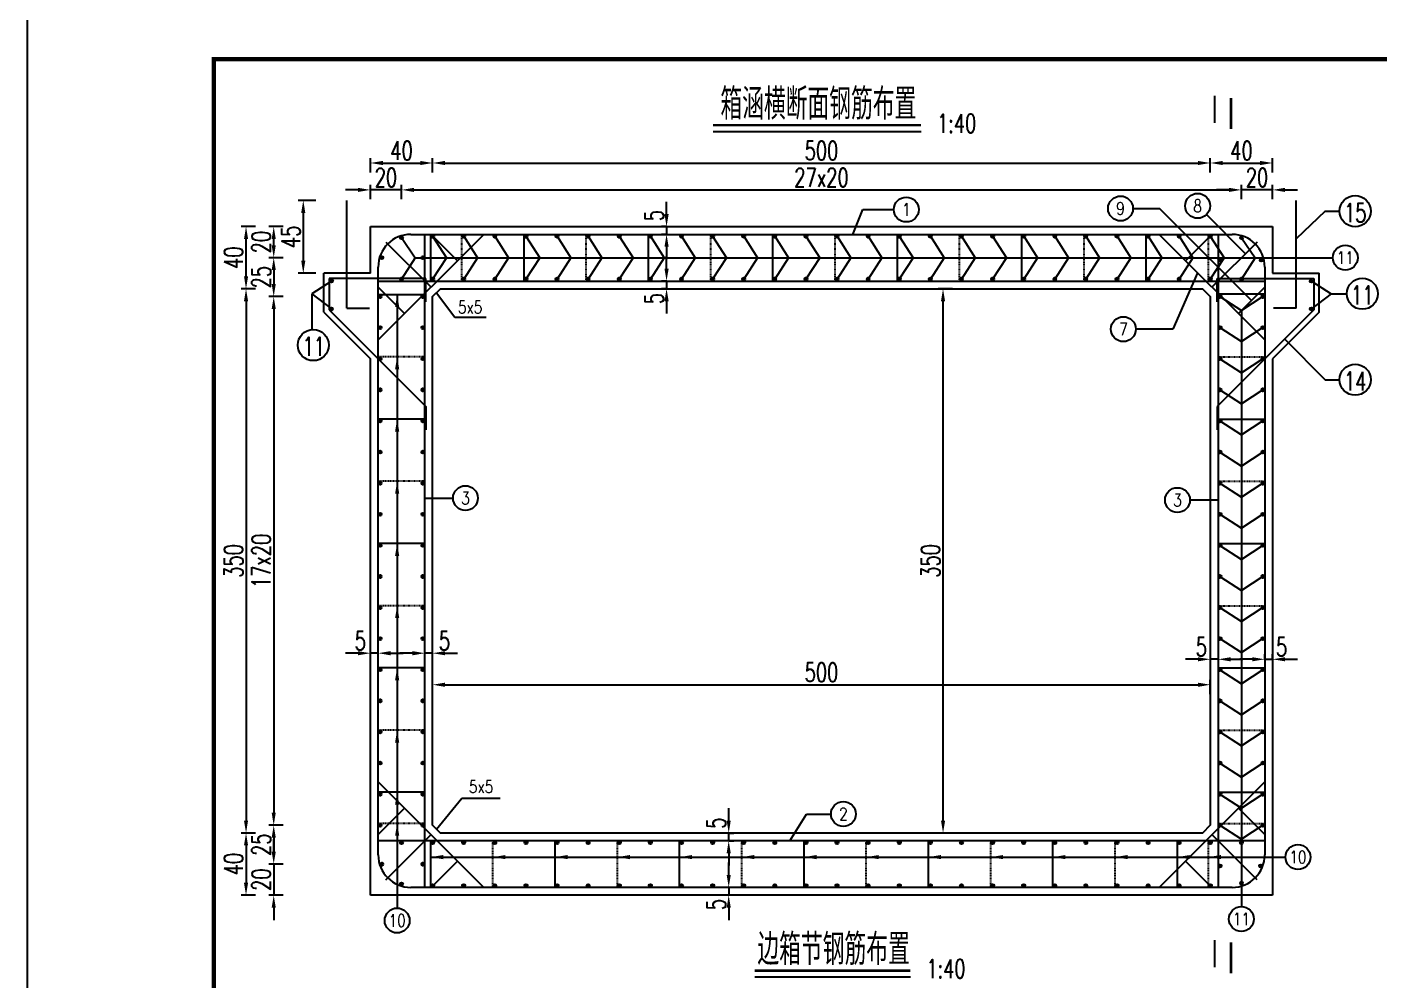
# Model space of a CAD drawing. Header units: millimetres. Extents: x -475 to 1205, y -1212 to 867.
# Drawn here: x -55.2 to 162.3, y 411.7 to 565.1 of the extents above; entities that cross this region are included whole.
import ezdxf
from ezdxf.enums import TextEntityAlignment as Align

# ---------------------------------------------------------------- set-up
doc = ezdxf.new("R2010")
doc.units = ezdxf.units.MM
doc.header["$LTSCALE"] = 0.25
doc.header["$PDMODE"] = 32
doc.header["$PDSIZE"] = 0.5
doc.linetypes.add('HIDDEN', pattern=[0.375, 0.25, -0.125])
for name, color, linetype in [('DIMENSION', 4, 'Continuous'), ('GANG_JIN', 6, 'Continuous'), ('图框', 7, 'Continuous'), ('文字', 7, 'Continuous'), ('文字字符', 7, 'Continuous'), ('标注', 4, 'Continuous'), ('结构', 7, 'Continuous'), ('钢筋', 6, 'Continuous'), ('钢筋1', 6, 'Continuous'), ('钢筋2', 4, 'Continuous')]:
    doc.layers.add(name, color=color, linetype=linetype)
doc.styles.get("Standard").update_dxf_attribs({"font": 'simplex1.shx', "width": 0.7, "bigfont": 'hztxt.shx'})
doc.styles.add('text', font='romans__.shx', dxfattribs={"width": 0.8, "bigfont": 'hztxt.shx'})
doc.dimstyles.new('STANDARD-40', dxfattribs={"dimscale": 0, "dimtxt": 3, "dimasz": 2, "dimexe": 0.8, "dimexo": 1, "dimgap": 0.5, "dimtad": 1, "dimdec": 0, "dimlfac": 4, "dimzin": 9, "dimdsep": 46, "dimtxsty": 'Standard', "dimcen": 0.5, "dimclrd": 256, "dimclre": 256, "dimclrt": 7, "dimadec": 0, "dimazin": 2, "dimtfac": 1, "dimtdec": 0, "dimtix": 1, "dimtmove": 2, "dimatfit": 3, "dimfxl": 0, "dimtolj": 1, "dimtzin": 0, "dimlwd": -1, "dimlwe": -1, "dimarcsym": 0})

# ---------------------------------------------------------------- blocks, each defined once
blk = doc.blocks.new('*D236')
at = {"layer": 'Defpoints', "color": 0}
for p in [(-17.13, 435.51), (-19.97, 425.51), (-17.13, 425.51)]:
    blk.add_point(p, dxfattribs=at)
at = {"layer": '标注'}
for p, q in [((-18.47, 435.51), (-20.77, 435.51)), ((-19.97, 433.51), (-19.97, 427.51)), ((-18.47, 425.51), (-20.77, 425.51))]:
    blk.add_line(p, q, dxfattribs=at)
for points in [[(-20.3, 433.51), (-19.64, 433.51), (-19.97, 435.51)], [(-20.3, 427.51), (-19.64, 427.51), (-19.97, 425.51)]]:
    blk.add_solid(points, dxfattribs=at)
at = {"layer": '标注', "color": 7, "insert": (-21.97, 430.51), "char_height": 3, "attachment_point": 5, "rotation": 90}
blk.add_mtext('\\A1;40', dxfattribs=at)
blk = doc.blocks.new('*D237')
at = {"layer": 'Defpoints', "color": 0}
for p in [(-19.97, 533.01), (-17.13, 533.01), (-17.13, 523.01)]:
    blk.add_point(p, dxfattribs=at)
at = {"layer": '标注'}
for p, q in [((-18.47, 533.01), (-20.77, 533.01)), ((-19.97, 525.01), (-19.97, 531.01)), ((-18.47, 523.01), (-20.77, 523.01))]:
    blk.add_line(p, q, dxfattribs=at)
for points in [[(-20.3, 531.01), (-19.64, 531.01), (-19.97, 533.01)], [(-20.3, 525.01), (-19.64, 525.01), (-19.97, 523.01)]]:
    blk.add_solid(points, dxfattribs=at)
at = {"layer": '标注', "color": 7, "insert": (-21.97, 528.01), "char_height": 3, "attachment_point": 5, "rotation": 90}
blk.add_mtext('\\A1;40', dxfattribs=at)
blk = doc.blocks.new('*D238')
at = {"layer": 'Defpoints', "color": 0}
for p in [(140.02, 538.91), (140.02, 536.02), (145.02, 536.02)]:
    blk.add_point(p, dxfattribs=at)
at = {"layer": '标注'}
for p, q in [((140.02, 537.41), (140.02, 539.71)), ((145.02, 537.41), (145.02, 539.71)), ((138.02, 538.91), (136.02, 538.91)), ((145.02, 538.91), (140.02, 538.91)), ((147.02, 538.91), (149.02, 538.91))]:
    blk.add_line(p, q, dxfattribs=at)
for points in [[(138.02, 539.24), (138.02, 538.58), (140.02, 538.91)], [(147.02, 539.24), (147.02, 538.58), (145.02, 538.91)]]:
    blk.add_solid(points, dxfattribs=at)
at = {"layer": '标注', "color": 7, "insert": (142.52, 540.91), "char_height": 3, "attachment_point": 5}
blk.add_mtext('\\A1;20', dxfattribs=at)
blk = doc.blocks.new('*D239')
at = {"layer": 'Defpoints', "color": 0}
for p in [(10.02, 543.23), (0.02, 540.34), (10.02, 540.34)]:
    blk.add_point(p, dxfattribs=at)
at = {"layer": '标注'}
for p, q in [((0.02, 541.73), (0.02, 544.03)), ((10.02, 541.73), (10.02, 544.03)), ((2.02, 543.23), (8.02, 543.23))]:
    blk.add_line(p, q, dxfattribs=at)
for points in [[(2.02, 543.57), (2.02, 542.9), (0.02, 543.23)], [(8.02, 543.57), (8.02, 542.9), (10.02, 543.23)]]:
    blk.add_solid(points, dxfattribs=at)
at = {"layer": '标注', "color": 7, "insert": (5.02, 545.23), "char_height": 3, "attachment_point": 5}
blk.add_mtext('\\A1;40', dxfattribs=at)
blk = doc.blocks.new('*D240')
at = {"layer": 'Defpoints', "color": 0}
for p in [(-17.02, 523.01), (-19.97, 435.51), (-17.02, 435.51)]:
    blk.add_point(p, dxfattribs=at)
at = {"layer": '标注'}
for p, q in [((-18.47, 523.01), (-20.77, 523.01)), ((-19.97, 521.01), (-19.97, 437.51)), ((-18.47, 435.51), (-20.77, 435.51))]:
    blk.add_line(p, q, dxfattribs=at)
for points in [[(-20.3, 521.01), (-19.64, 521.01), (-19.97, 523.01)], [(-20.3, 437.51), (-19.64, 437.51), (-19.97, 435.51)]]:
    blk.add_solid(points, dxfattribs=at)
at = {"layer": '标注', "color": 7, "insert": (-21.97, 479.26), "char_height": 3, "attachment_point": 5, "rotation": 90}
blk.add_mtext('\\A1;350', dxfattribs=at)
blk = doc.blocks.new('*D241')
at = {"layer": 'Defpoints', "color": 0}
for p in [(92.06, 523.01), (95.71, 523.01), (95.71, 435.51)]:
    blk.add_point(p, dxfattribs=at)
at = {"layer": '标注'}
for p, q in [((93.56, 523.01), (91.26, 523.01)), ((92.06, 437.51), (92.06, 521.01)), ((93.56, 435.51), (91.26, 435.51))]:
    blk.add_line(p, q, dxfattribs=at)
for points in [[(91.73, 521.01), (92.39, 521.01), (92.06, 523.01)], [(91.73, 437.51), (92.39, 437.51), (92.06, 435.51)]]:
    blk.add_solid(points, dxfattribs=at)
at = {"layer": '标注', "color": 7, "insert": (90.06, 479.26), "char_height": 3, "attachment_point": 5, "rotation": 90}
blk.add_mtext('\\A1;350', dxfattribs=at)
blk = doc.blocks.new('*D242')
at = {"layer": 'Defpoints', "color": 0}
for p in [(135.02, 459.35), (10.02, 456.24), (135.02, 456.24)]:
    blk.add_point(p, dxfattribs=at)
at = {"layer": '标注'}
for p, q in [((10.02, 457.85), (10.02, 460.15)), ((12.02, 459.35), (133.02, 459.35)), ((135.02, 457.85), (135.02, 460.15))]:
    blk.add_line(p, q, dxfattribs=at)
for points in [[(12.02, 459.68), (12.02, 459.01), (10.02, 459.35)], [(133.02, 459.68), (133.02, 459.01), (135.02, 459.35)]]:
    blk.add_solid(points, dxfattribs=at)
at = {"layer": '标注', "color": 7, "insert": (72.52, 461.35), "char_height": 3, "attachment_point": 5}
blk.add_mtext('\\A1;500', dxfattribs=at)
blk = doc.blocks.new('*D243')
at = {"layer": 'Defpoints', "color": 0}
for p in [(140.02, 538.91), (5.02, 536.09), (140.02, 536.09)]:
    blk.add_point(p, dxfattribs=at)
at = {"layer": '标注'}
for p, q in [((5.02, 537.41), (5.02, 539.71)), ((140.02, 537.41), (140.02, 539.71)), ((7.02, 538.91), (138.02, 538.91))]:
    blk.add_line(p, q, dxfattribs=at)
for points in [[(7.02, 539.24), (7.02, 538.58), (5.02, 538.91)], [(138.02, 539.24), (138.02, 538.58), (140.02, 538.91)]]:
    blk.add_solid(points, dxfattribs=at)
at = {"layer": '标注', "color": 7, "insert": (72.52, 540.91), "char_height": 3, "attachment_point": 5}
blk.add_mtext('\\A1;27x20', dxfattribs=at)
blk = doc.blocks.new('*D244')
at = {"layer": 'Defpoints', "color": 0}
for p in [(135.02, 543.23), (10.02, 540.41), (135.02, 540.41)]:
    blk.add_point(p, dxfattribs=at)
at = {"layer": '标注'}
for p, q in [((10.02, 541.73), (10.02, 544.03)), ((135.02, 541.73), (135.02, 544.03)), ((12.02, 543.23), (133.02, 543.23))]:
    blk.add_line(p, q, dxfattribs=at)
for points in [[(12.02, 543.57), (12.02, 542.9), (10.02, 543.23)], [(133.02, 543.57), (133.02, 542.9), (135.02, 543.23)]]:
    blk.add_solid(points, dxfattribs=at)
at = {"layer": '标注', "color": 7, "insert": (72.52, 545.23), "char_height": 3, "attachment_point": 5}
blk.add_mtext('\\A1;500', dxfattribs=at)
blk = doc.blocks.new('j1')
at = {"layer": '钢筋2', "color": 6}
for p, q in [((10, -8.23), (-6.98, 8.75)), ((1.5, 8.75), (-2.74, 4.51)), ((8.76, 7.51), (1.51, 0.26)), ((10, 0.25), (5.76, -3.99))]:
    blk.add_line(p, q, dxfattribs=at)
blk = doc.blocks.new('*D245')
at = {"layer": 'Defpoints', "color": 0}
for p in [(-12.68, 430.51), (-15.52, 425.51), (-12.68, 425.51)]:
    blk.add_point(p, dxfattribs=at)
at = {"layer": '标注'}
for p, q in [((-15.52, 432.51), (-15.52, 434.51)), ((-14.02, 430.51), (-16.32, 430.51)), ((-15.52, 430.51), (-15.52, 425.51)), ((-14.02, 425.51), (-16.32, 425.51)), ((-15.52, 423.51), (-15.52, 421.51))]:
    blk.add_line(p, q, dxfattribs=at)
for points in [[(-15.85, 432.51), (-15.19, 432.51), (-15.52, 430.51)], [(-15.85, 423.51), (-15.19, 423.51), (-15.52, 425.51)]]:
    blk.add_solid(points, dxfattribs=at)
at = {"layer": '标注', "color": 7, "insert": (-17.52, 428.01), "char_height": 3, "attachment_point": 5, "rotation": 90}
blk.add_mtext('\\A1;20', dxfattribs=at)
blk = doc.blocks.new('*D246')
at = {"layer": 'Defpoints', "color": 0}
for p in [(-13.68, 521.76), (-15.52, 436.76), (-12.68, 436.76)]:
    blk.add_point(p, dxfattribs=at)
at = {"layer": '标注'}
for p, q in [((-14.68, 521.76), (-16.32, 521.76)), ((-15.52, 519.76), (-15.52, 438.76)), ((-14.02, 436.76), (-16.32, 436.76))]:
    blk.add_line(p, q, dxfattribs=at)
for points in [[(-15.85, 519.76), (-15.19, 519.76), (-15.52, 521.76)], [(-15.85, 438.76), (-15.19, 438.76), (-15.52, 436.76)]]:
    blk.add_solid(points, dxfattribs=at)
at = {"layer": '标注', "color": 7, "insert": (-17.52, 479.26), "char_height": 3, "attachment_point": 5, "rotation": 90}
blk.add_mtext('\\A1;17x20', dxfattribs=at)
blk = doc.blocks.new('*D247')
at = {"layer": 'Defpoints', "color": 0}
for p in [(-15.52, 533.01), (-12.68, 533.01), (-12.68, 528.01)]:
    blk.add_point(p, dxfattribs=at)
at = {"layer": '标注'}
for p, q in [((-14.02, 533.01), (-16.32, 533.01)), ((-15.52, 530.01), (-15.52, 531.01)), ((-14.02, 528.01), (-16.32, 528.01))]:
    blk.add_line(p, q, dxfattribs=at)
for points in [[(-15.85, 531.01), (-15.19, 531.01), (-15.52, 533.01)], [(-15.85, 530.01), (-15.19, 530.01), (-15.52, 528.01)]]:
    blk.add_solid(points, dxfattribs=at)
at = {"layer": '标注', "color": 7, "insert": (-17.52, 530.51), "char_height": 3, "attachment_point": 5, "rotation": 90}
blk.add_mtext('\\A1;20', dxfattribs=at)
blk = doc.blocks.new('*D248')
at = {"layer": 'Defpoints', "color": 0}
for p in [(145.02, 543.23), (135.02, 540.34), (145.02, 540.34)]:
    blk.add_point(p, dxfattribs=at)
at = {"layer": '标注'}
for p, q in [((135.02, 541.73), (135.02, 544.03)), ((145.02, 541.73), (145.02, 544.03)), ((137.02, 543.23), (143.02, 543.23))]:
    blk.add_line(p, q, dxfattribs=at)
for points in [[(137.02, 543.57), (137.02, 542.9), (135.02, 543.23)], [(143.02, 543.57), (143.02, 542.9), (145.02, 543.23)]]:
    blk.add_solid(points, dxfattribs=at)
at = {"layer": '标注', "color": 7, "insert": (140.02, 545.23), "char_height": 3, "attachment_point": 5}
blk.add_mtext('\\A1;40', dxfattribs=at)
blk = doc.blocks.new('*D249')
at = {"layer": 'Defpoints', "color": 0}
for p in [(0.02, 538.91), (0.02, 536.02), (5.02, 536.02)]:
    blk.add_point(p, dxfattribs=at)
at = {"layer": '标注'}
for p, q in [((0.02, 537.41), (0.02, 539.71)), ((5.02, 537.41), (5.02, 539.71)), ((-1.98, 538.91), (-3.98, 538.91)), ((5.02, 538.91), (0.02, 538.91)), ((7.02, 538.91), (9.02, 538.91))]:
    blk.add_line(p, q, dxfattribs=at)
for points in [[(-1.98, 539.24), (-1.98, 538.58), (0.02, 538.91)], [(7.02, 539.24), (7.02, 538.58), (5.02, 538.91)]]:
    blk.add_solid(points, dxfattribs=at)
at = {"layer": '标注', "color": 7, "insert": (2.52, 540.91), "char_height": 3, "attachment_point": 5}
blk.add_mtext('\\A1;20', dxfattribs=at)
blk = doc.blocks.new('*D251')
at = {"layer": 'Defpoints', "color": 0}
for p in [(-8.69, 528.01), (-15.52, 521.76), (-8.97, 521.76)]:
    blk.add_point(p, dxfattribs=at)
at = {"layer": '标注'}
for p, q in [((-14.02, 528.01), (-16.32, 528.01)), ((-15.52, 526.01), (-15.52, 523.76)), ((-14.02, 521.76), (-16.32, 521.76))]:
    blk.add_line(p, q, dxfattribs=at)
for points in [[(-15.85, 526.01), (-15.19, 526.01), (-15.52, 528.01)], [(-15.85, 523.76), (-15.19, 523.76), (-15.52, 521.76)]]:
    blk.add_solid(points, dxfattribs=at)
at = {"layer": '标注', "color": 7, "insert": (-17.52, 524.88), "char_height": 3, "attachment_point": 5, "rotation": 90}
blk.add_mtext('\\A1;25', dxfattribs=at)
blk = doc.blocks.new('*D252')
at = {"layer": 'Defpoints', "color": 0}
for p in [(-8.97, 436.76), (-15.52, 430.51), (-8.7, 430.51)]:
    blk.add_point(p, dxfattribs=at)
at = {"layer": '标注'}
for p, q in [((-14.02, 436.76), (-16.32, 436.76)), ((-15.52, 434.76), (-15.52, 432.51)), ((-14.02, 430.51), (-16.32, 430.51))]:
    blk.add_line(p, q, dxfattribs=at)
for points in [[(-15.85, 434.76), (-15.19, 434.76), (-15.52, 436.76)], [(-15.85, 432.51), (-15.19, 432.51), (-15.52, 430.51)]]:
    blk.add_solid(points, dxfattribs=at)
at = {"layer": '标注', "color": 7, "insert": (-17.52, 433.63), "char_height": 3, "attachment_point": 5, "rotation": 90}
blk.add_mtext('\\A1;25', dxfattribs=at)
blk = doc.blocks.new('*D290')
at = {"layer": 'Defpoints', "color": 0}
for p in [(135.02, 464.59), (135.02, 463.44), (136.27, 464.59)]:
    blk.add_point(p, dxfattribs=at)
at = {"layer": '标注'}
for p, q in [((133.02, 463.44), (131.02, 463.44)), ((135.02, 463.59), (135.02, 462.64)), ((136.27, 463.44), (135.02, 463.44)), ((136.27, 463.59), (136.27, 462.64)), ((138.27, 463.44), (140.27, 463.44))]:
    blk.add_line(p, q, dxfattribs=at)
for points in [[(133.02, 463.77), (133.02, 463.11), (135.02, 463.44)], [(138.27, 463.77), (138.27, 463.11), (136.27, 463.44)]]:
    blk.add_solid(points, dxfattribs=at)
at = {"layer": '标注', "color": 7, "insert": (133.58, 465.44), "char_height": 3, "attachment_point": 5}
blk.add_mtext('\\A1;5', dxfattribs=at)
blk = doc.blocks.new('*D291')
at = {"layer": 'Defpoints', "color": 0}
for p in [(143.77, 463.44), (145.02, 463.44), (145.02, 463.44)]:
    blk.add_point(p, dxfattribs=at)
at = {"layer": '标注'}
for p, q in [((141.77, 463.44), (139.77, 463.44)), ((143.77, 463.44), (143.77, 464.24)), ((143.77, 463.44), (145.02, 463.44)), ((145.02, 463.44), (145.02, 464.24)), ((147.02, 463.44), (149.02, 463.44))]:
    blk.add_line(p, q, dxfattribs=at)
for points in [[(141.77, 463.77), (141.77, 463.11), (143.77, 463.44)], [(147.02, 463.77), (147.02, 463.11), (145.02, 463.44)]]:
    blk.add_solid(points, dxfattribs=at)
at = {"layer": '标注', "color": 7, "insert": (146.49, 465.44), "char_height": 3, "attachment_point": 5}
blk.add_mtext('\\A1;5', dxfattribs=at)
blk = doc.blocks.new('*D292')
at = {"layer": 'Defpoints', "color": 0}
for p in [(56.67, 435.51), (57.61, 435.51), (56.67, 434.26)]:
    blk.add_point(p, dxfattribs=at)
at = {"layer": '标注'}
for p, q in [((57.61, 437.51), (57.61, 439.51)), ((57.61, 435.51), (58.41, 435.51)), ((57.61, 434.26), (57.61, 435.51)), ((57.61, 434.26), (58.41, 434.26)), ((57.61, 432.26), (57.61, 430.26))]:
    blk.add_line(p, q, dxfattribs=at)
for points in [[(57.28, 437.51), (57.94, 437.51), (57.61, 435.51)], [(57.28, 432.26), (57.94, 432.26), (57.61, 434.26)]]:
    blk.add_solid(points, dxfattribs=at)
at = {"layer": '标注', "color": 7, "insert": (55.61, 437.09), "char_height": 3, "attachment_point": 5, "rotation": 90}
blk.add_mtext('\\A1;5', dxfattribs=at)
blk = doc.blocks.new('*D293')
at = {"layer": 'Defpoints', "color": 0}
for p in [(59.09, 426.76), (57.61, 425.51), (59.09, 425.51)]:
    blk.add_point(p, dxfattribs=at)
at = {"layer": '标注'}
for p, q in [((57.61, 428.76), (57.61, 430.76)), ((58.09, 426.76), (56.81, 426.76)), ((57.61, 426.76), (57.61, 425.51)), ((58.09, 425.51), (56.81, 425.51)), ((57.61, 423.51), (57.61, 421.51))]:
    blk.add_line(p, q, dxfattribs=at)
for points in [[(57.28, 428.76), (57.94, 428.76), (57.61, 426.76)], [(57.28, 423.51), (57.94, 423.51), (57.61, 425.51)]]:
    blk.add_solid(points, dxfattribs=at)
at = {"layer": '标注', "color": 7, "insert": (55.61, 424.01), "char_height": 3, "attachment_point": 5, "rotation": 90}
blk.add_mtext('\\A1;5', dxfattribs=at)
blk = doc.blocks.new('*D294')
at = {"layer": 'Defpoints', "color": 0}
for p in [(0.02, 464.42), (0.02, 464.42), (1.27, 464.42)]:
    blk.add_point(p, dxfattribs=at)
at = {"layer": '标注'}
for p, q in [((-1.98, 464.42), (-3.98, 464.42)), ((0.02, 464.42), (0.02, 465.22)), ((1.27, 464.42), (0.02, 464.42)), ((1.27, 464.42), (1.27, 465.22)), ((3.27, 464.42), (5.27, 464.42))]:
    blk.add_line(p, q, dxfattribs=at)
for points in [[(-1.98, 464.75), (-1.98, 464.08), (0.02, 464.42)], [(3.27, 464.75), (3.27, 464.08), (1.27, 464.42)]]:
    blk.add_solid(points, dxfattribs=at)
at = {"layer": '标注', "color": 7, "insert": (-1.6, 466.42), "char_height": 3, "attachment_point": 5}
blk.add_mtext('\\A1;5', dxfattribs=at)
blk = doc.blocks.new('*D295')
at = {"layer": 'Defpoints', "color": 0}
for p in [(8.77, 464.42), (8.77, 463.66), (10.02, 463.66)]:
    blk.add_point(p, dxfattribs=at)
at = {"layer": '标注'}
for p, q in [((6.77, 464.42), (4.77, 464.42)), ((8.77, 464.42), (8.77, 465.22)), ((10.02, 464.42), (8.77, 464.42)), ((10.02, 464.42), (10.02, 465.22)), ((12.02, 464.42), (14.02, 464.42))]:
    blk.add_line(p, q, dxfattribs=at)
for points in [[(6.77, 464.75), (6.77, 464.08), (8.77, 464.42)], [(12.02, 464.75), (12.02, 464.08), (10.02, 464.42)]]:
    blk.add_solid(points, dxfattribs=at)
at = {"layer": '标注', "color": 7, "insert": (11.92, 466.42), "char_height": 3, "attachment_point": 5}
blk.add_mtext('\\A1;5', dxfattribs=at)
blk = doc.blocks.new('*D296')
at = {"layer": 'Defpoints', "color": 0}
for p in [(48.68, 533.01), (47.62, 531.76), (48.68, 531.76)]:
    blk.add_point(p, dxfattribs=at)
at = {"layer": '标注'}
for p, q in [((47.62, 535.01), (47.62, 537.01)), ((47.68, 533.01), (46.82, 533.01)), ((47.62, 533.01), (47.62, 531.76)), ((47.68, 531.76), (46.82, 531.76)), ((47.62, 529.76), (47.62, 527.76))]:
    blk.add_line(p, q, dxfattribs=at)
for points in [[(47.29, 535.01), (47.96, 535.01), (47.62, 533.01)], [(47.29, 529.76), (47.96, 529.76), (47.62, 531.76)]]:
    blk.add_solid(points, dxfattribs=at)
at = {"layer": '标注', "color": 7, "insert": (45.62, 534.77), "char_height": 3, "attachment_point": 5, "rotation": 90}
blk.add_mtext('\\A1;5', dxfattribs=at)
blk = doc.blocks.new('*D297')
at = {"layer": 'Defpoints', "color": 0}
for p in [(48.68, 524.26), (47.62, 523.01), (48.68, 523.01)]:
    blk.add_point(p, dxfattribs=at)
at = {"layer": '标注'}
for p, q in [((47.62, 526.26), (47.62, 528.26)), ((47.68, 524.26), (46.82, 524.26)), ((47.62, 524.26), (47.62, 523.01)), ((47.68, 523.01), (46.82, 523.01)), ((47.62, 521.01), (47.62, 519.01))]:
    blk.add_line(p, q, dxfattribs=at)
for points in [[(47.29, 526.26), (47.96, 526.26), (47.62, 524.26)], [(47.29, 521.01), (47.96, 521.01), (47.62, 523.01)]]:
    blk.add_solid(points, dxfattribs=at)
at = {"layer": '标注', "color": 7, "insert": (45.62, 521.43), "char_height": 3, "attachment_point": 5, "rotation": 90}
blk.add_mtext('\\A1;5', dxfattribs=at)
blk = doc.blocks.new('123')
at = {"layer": '图框', "color": 2}
blk.add_lwpolyline([(370.03, 635.68), (370.03, 932.68), (-49.97, 932.68), (-49.97, 635.68)], close=True, dxfattribs=at)
blk = doc.blocks.new('*D764')
at = {"layer": 'Defpoints', "color": 0}
for p in [(-3.78, 537.22), (-10.77, 525.51), (-3.78, 525.51)]:
    blk.add_point(p, dxfattribs=at)
at = {"layer": '标注'}
for p, q in [((-8.77, 537.22), (-11.57, 537.22)), ((-10.77, 535.22), (-10.77, 527.51)), ((-8.77, 525.51), (-11.57, 525.51))]:
    blk.add_line(p, q, dxfattribs=at)
for points in [[(-11.1, 535.22), (-10.44, 535.22), (-10.77, 537.22)], [(-11.1, 527.51), (-10.44, 527.51), (-10.77, 525.51)]]:
    blk.add_solid(points, dxfattribs=at)
at = {"layer": '标注', "color": 7, "insert": (-12.77, 531.36), "char_height": 3, "attachment_point": 5, "rotation": 90}
blk.add_mtext('\\A1;45', dxfattribs=at)

msp = doc.modelspace()

# ---------------------------------------------------------------- linework, layer by layer
for p, q in [((0.021, 533.008), (145.021, 533.008)), ((0.021, 525.508), (0.021, 533.008)), ((145.021, 533.008), (145.021, 525.508)), ((0.021, 425.508), (0.021, 511.758)), ((145.021, 511.758), (145.021, 425.508)), ((145.021, 425.508), (0.021, 425.508))]:
    msp.add_line(p, q)
at = {"const_width": 0.7}
msp.add_lwpolyline([(354.834, 559.915), (-25.166, 559.915), (-25.166, 282.915), (354.834, 282.915), (354.834, 559.915)], dxfattribs=at)
msp.add_lwpolyline([(354.834, 282.915), (354.834, 559.915), (-25.166, 559.915), (-25.166, 282.915)], close=True, dxfattribs=at)
msp.add_lwpolyline([(10.021, 436.758), (10.021, 521.758), (11.271, 523.008), (133.771, 523.008), (135.021, 521.758), (135.021, 436.758), (133.771, 435.508), (11.271, 435.508)], close=True)
at = {"layer": 'DIMENSION'}
for p, q in [((77.562, 531.758), (79.15, 535.748)), ((79.15, 535.748), (84.147, 535.748)), ((122.586, 535.916), (126.873, 535.916)), ((141.649, 521.139), (126.873, 535.916)), ((140.663, 528.65), (134.384, 534.929)), ((153.457, 535.491), (155.802, 535.491)), ((5.021, 531.233), (7.233, 528.008)), ((10.021, 531.458), (12.233, 528.008)), ((15.021, 531.458), (17.233, 528.008)), ((20.021, 531.458), (22.233, 528.008)), ((25.021, 531.458), (27.233, 528.008)), ((30.021, 531.458), (32.233, 528.008)), ((35.021, 531.458), (37.233, 528.008)), ((40.021, 531.458), (42.233, 528.008)), ((45.021, 531.458), (47.233, 528.008)), ((50.021, 531.458), (52.233, 528.008)), ((55.021, 531.458), (57.233, 528.008)), ((60.021, 531.458), (62.233, 528.008)), ((65.021, 531.458), (67.233, 528.008)), ((70.021, 531.458), (72.233, 528.008)), ((75.021, 531.458), (77.233, 528.008)), ((80.021, 531.458), (82.233, 528.008)), ((85.021, 531.458), (87.233, 528.008)), ((90.021, 531.458), (92.233, 528.008)), ((95.021, 531.458), (97.233, 528.008)), ((100.021, 531.458), (102.233, 528.008)), ((105.021, 531.458), (107.233, 528.008)), ((110.021, 531.458), (112.233, 528.008)), ((115.021, 531.458), (117.233, 528.008)), ((120.021, 531.458), (122.233, 528.008)), ((125.021, 531.458), (127.233, 528.008)), ((130.021, 531.458), (132.233, 528.008)), ((135.021, 531.458), (137.233, 528.008)), ((140.021, 531.21), (142.233, 528.008)), ((7.233, 528.008), (5.021, 524.558)), ((7.233, 528.008), (154.711, 528.008)), ((12.233, 528.008), (10.021, 524.558)), ((17.233, 528.008), (15.021, 524.558)), ((22.233, 528.008), (20.021, 524.558)), ((27.233, 528.008), (25.021, 524.558)), ((32.233, 528.008), (30.021, 524.558)), ((37.233, 528.008), (35.021, 524.558)), ((42.233, 528.008), (40.021, 524.558)), ((47.233, 528.008), (45.021, 524.558)), ((52.233, 528.008), (50.021, 524.558)), ((57.233, 528.008), (55.021, 524.558)), ((62.233, 528.008), (60.021, 524.558)), ((67.233, 528.008), (65.021, 524.558)), ((72.233, 528.008), (70.021, 524.558)), ((77.233, 528.008), (75.021, 524.558)), ((82.233, 528.008), (80.021, 524.558)), ((87.233, 528.008), (85.021, 524.558)), ((92.233, 528.008), (90.021, 524.558)), ((97.233, 528.008), (95.021, 524.558)), ((102.233, 528.008), (100.021, 524.558)), ((107.233, 528.008), (105.021, 524.558)), ((112.233, 528.008), (110.021, 524.558)), ((117.233, 528.008), (115.021, 524.558)), ((122.233, 528.008), (120.021, 524.558)), ((127.233, 528.008), (125.021, 524.558)), ((132.233, 528.008), (130.021, 524.558)), ((137.233, 528.008), (135.021, 524.558)), ((142.233, 528.008), (140.021, 524.558)), ((-6.229, 524.258), (-9.407, 522.22)), ((132.975, 525.571), (129.017, 516.519)), ((151.271, 524.258), (154.449, 522.22)), ((-9.407, 522.22), (-6.229, 519.775)), ((4.318, 522.058), (4.318, 423.441)), ((10.646, 522.383), (13.612, 518.438)), ((154.449, 522.22), (151.271, 519.775)), ((136.571, 521.758), (140.021, 519.509)), ((143.471, 521.758), (140.021, 519.509)), ((13.612, 518.438), (18.607, 518.438)), ((140.021, 519.509), (140.021, 423.684)), ((129.017, 516.519), (123.054, 516.519)), ((136.571, 516.758), (140.021, 514.509)), ((143.471, 516.758), (140.021, 514.509)), ((146.976, 514.924), (153.457, 508.395)), ((136.571, 511.758), (140.021, 509.509)), ((143.471, 511.758), (140.021, 509.509)), ((136.571, 506.758), (140.021, 504.509)), ((143.471, 506.758), (140.021, 504.509)), ((153.457, 508.395), (155.802, 508.395)), ((136.571, 501.758), (140.021, 499.509)), ((143.471, 501.758), (140.021, 499.509)), ((136.571, 496.758), (140.021, 494.509)), ((143.471, 496.758), (140.021, 494.509)), ((136.571, 491.758), (140.021, 489.509)), ((143.471, 491.758), (140.021, 489.509)), ((8.771, 489.349), (13.3, 489.349)), ((136.271, 489.03), (131.742, 489.03)), ((136.571, 486.758), (140.021, 484.509)), ((143.471, 486.758), (140.021, 484.509)), ((136.571, 481.758), (140.021, 479.509)), ((143.471, 481.758), (140.021, 479.509)), ((136.571, 476.758), (140.021, 474.509)), ((143.471, 476.758), (140.021, 474.509)), ((136.571, 471.758), (140.021, 469.509)), ((143.471, 471.758), (140.021, 469.509)), ((136.571, 466.758), (140.021, 464.509)), ((143.471, 466.758), (140.021, 464.509)), ((136.571, 461.758), (140.021, 459.509)), ((143.471, 461.758), (140.021, 459.509)), ((136.571, 456.758), (140.021, 454.509)), ((143.471, 456.758), (140.021, 454.509)), ((136.571, 451.758), (140.021, 449.509)), ((143.471, 451.758), (140.021, 449.509)), ((136.571, 446.758), (140.021, 444.509)), ((143.471, 446.758), (140.021, 444.509)), ((136.571, 441.758), (140.021, 439.509)), ((143.471, 441.758), (140.021, 439.509)), ((10.646, 436.133), (14.739, 441.096)), ((14.739, 441.096), (20.873, 441.096)), ((67.431, 434.258), (70.137, 438.566)), ((70.137, 438.566), (74.053, 438.566)), ((136.571, 436.758), (140.021, 434.509)), ((143.471, 436.758), (140.021, 434.509)), ((9.721, 431.637), (147.095, 431.637))]:
    msp.add_line(p, q, dxfattribs=at)
at = {"layer": 'GANG_JIN'}
for p, q in [((9.721, 524.258), (9.721, 531.758)), ((24.721, 524.258), (24.721, 531.758)), ((44.721, 524.258), (44.721, 531.758)), ((64.721, 524.258), (64.721, 531.758)), ((84.721, 524.258), (84.721, 531.758)), ((104.721, 524.258), (104.721, 531.758)), ((124.721, 524.258), (124.721, 531.758)), ((8.915, 524.651), (-6.623, 524.651)), ((-6.623, 524.651), (-6.623, 519.612)), ((8.915, 520.901), (8.915, 524.651)), ((136.127, 520.901), (136.127, 524.651)), ((136.127, 524.651), (151.665, 524.651)), ((151.665, 524.651), (151.665, 519.612)), ((8.771, 522.058), (1.271, 522.058)), ((136.271, 522.198), (143.771, 522.198)), ((-6.623, 519.612), (8.915, 504.075)), ((151.665, 519.612), (136.127, 504.075)), ((8.915, 504.075), (8.915, 500.325)), ((136.127, 504.075), (136.127, 500.325)), ((8.771, 502.058), (1.271, 502.058)), ((136.271, 502.058), (143.771, 502.058)), ((8.771, 482.058), (1.271, 482.058)), ((136.271, 482.058), (143.771, 482.058)), ((8.771, 462.058), (1.271, 462.058)), ((136.271, 462.058), (143.771, 462.058)), ((8.771, 442.058), (1.271, 442.058)), ((136.271, 442.058), (143.771, 442.058)), ((9.721, 426.758), (9.721, 434.258)), ((29.721, 426.758), (29.721, 434.258)), ((49.721, 426.758), (49.721, 434.258)), ((69.721, 426.758), (69.721, 434.258)), ((89.721, 426.758), (89.721, 434.258)), ((109.721, 426.758), (109.721, 434.258)), ((129.721, 426.758), (129.721, 434.258))]:
    msp.add_line(p, q, dxfattribs=at)
at = {"layer": 'GANG_JIN', "color": 7, "linetype": 'HIDDEN'}
for p, q in [((14.721, 524.258), (14.721, 531.758)), ((34.721, 524.258), (34.721, 531.758)), ((54.721, 524.258), (54.721, 531.758)), ((74.721, 524.258), (74.721, 531.758)), ((94.721, 524.258), (94.721, 531.758)), ((114.721, 524.258), (114.721, 531.758)), ((134.721, 524.258), (134.721, 531.758)), ((8.771, 512.058), (1.271, 512.058)), ((136.271, 512.058), (143.771, 512.058)), ((8.771, 492.058), (1.271, 492.058)), ((136.271, 492.058), (143.771, 492.058)), ((8.771, 472.058), (1.271, 472.058)), ((136.271, 472.058), (143.771, 472.058)), ((8.771, 452.058), (1.271, 452.058)), ((136.271, 452.058), (143.771, 452.058)), ((8.771, 437.058), (1.271, 437.058)), ((136.271, 437.058), (143.771, 437.058)), ((19.721, 426.758), (19.721, 434.258)), ((39.721, 426.758), (39.721, 434.258)), ((59.721, 426.758), (59.721, 434.258)), ((79.721, 426.758), (79.721, 434.258)), ((99.721, 426.758), (99.721, 434.258)), ((119.721, 426.758), (119.721, 434.258)), ((134.721, 426.758), (134.721, 434.258))]:
    msp.add_line(p, q, dxfattribs=at)
at = {"layer": 'GANG_JIN'}
for p in [(5.021, 531.233), (10.021, 531.458), (15.021, 531.458), (20.021, 531.458), (25.021, 531.458), (30.021, 531.458), (35.021, 531.458), (40.021, 531.458), (45.021, 531.458), (50.021, 531.458), (55.021, 531.458), (60.021, 531.458), (65.021, 531.458), (70.021, 531.458), (75.021, 531.458), (80.021, 531.458), (85.021, 531.458), (90.021, 531.458), (95.021, 531.458), (100.021, 531.458), (105.021, 531.458), (110.021, 531.458), (115.021, 531.458), (120.021, 531.458), (125.021, 531.458), (130.021, 531.458), (135.021, 531.458), (140.021, 531.21), (1.852, 528.008), (8.471, 528.008), (136.539, 527.634), (143.218, 527.634), (-6.229, 524.258), (5.021, 524.558), (10.021, 524.558), (15.021, 524.558), (20.021, 524.558), (25.021, 524.558), (30.021, 524.558), (35.021, 524.558), (40.021, 524.558), (45.021, 524.558), (50.021, 524.558), (55.021, 524.558), (60.021, 524.558), (65.021, 524.558), (70.021, 524.558), (75.021, 524.558), (80.021, 524.558), (85.021, 524.558), (90.021, 524.558), (95.021, 524.558), (100.021, 524.558), (105.021, 524.558), (110.021, 524.558), (115.021, 524.558), (120.021, 524.558), (125.021, 524.558), (130.021, 524.558), (135.021, 524.558), (140.021, 524.558), (151.271, 524.258), (1.571, 521.758), (8.471, 521.758), (136.571, 521.758), (143.471, 521.758), (-6.229, 519.775), (151.271, 519.775), (1.571, 516.758), (8.471, 516.758), (136.571, 516.758), (143.471, 516.758), (1.571, 511.758), (8.471, 511.758), (136.571, 511.758), (143.471, 511.758), (1.571, 506.758), (8.471, 506.758), (136.571, 506.758), (143.471, 506.758), (1.571, 501.758), (8.471, 501.758), (136.571, 501.758), (143.471, 501.758), (1.571, 496.758), (8.471, 496.758), (136.571, 496.758), (143.471, 496.758), (1.571, 491.758), (8.471, 491.758), (136.571, 491.758), (143.471, 491.758), (1.571, 486.758), (8.471, 486.758), (136.571, 486.758), (143.471, 486.758), (1.571, 481.758), (8.471, 481.758), (136.571, 481.758), (143.471, 481.758), (1.571, 476.758), (8.471, 476.758), (136.571, 476.758), (143.471, 476.758), (1.571, 471.758), (8.471, 471.758), (136.571, 471.758), (143.471, 471.758), (1.571, 466.758), (8.471, 466.758), (136.571, 466.758), (143.471, 466.758), (1.571, 461.758), (8.471, 461.758), (136.571, 461.758), (143.471, 461.758), (1.571, 456.758), (8.471, 456.758), (136.571, 456.758), (143.471, 456.758), (1.571, 451.758), (8.471, 451.758), (136.571, 451.758), (143.471, 451.758), (1.571, 446.758), (8.471, 446.758), (136.571, 446.758), (143.471, 446.758), (1.571, 441.758), (8.471, 441.758), (136.571, 441.758), (143.471, 441.758), (1.571, 436.758), (8.471, 436.758), (136.571, 436.758), (143.471, 436.758), (5.021, 433.958), (10.021, 433.958), (15.021, 433.958), (20.021, 433.958), (25.021, 433.958), (30.021, 433.958), (35.021, 433.958), (40.021, 433.958), (45.021, 433.958), (50.021, 433.958), (55.021, 433.958), (60.021, 433.958), (65.021, 433.958), (70.021, 433.958), (75.021, 433.958), (80.021, 433.958), (85.021, 433.958), (90.021, 433.958), (95.021, 433.958), (100.021, 433.958), (105.021, 433.958), (110.021, 433.958), (115.021, 433.958), (120.021, 433.958), (125.021, 433.958), (130.021, 433.958), (135.021, 433.958), (140.021, 433.958), (1.838, 430.508), (8.471, 430.508), (136.571, 430.208), (143.124, 430.208), (5.021, 427.298), (10.021, 427.058), (15.021, 427.058), (20.021, 427.058), (25.021, 427.058), (30.021, 427.058), (35.021, 427.058), (40.021, 427.058), (45.021, 427.058), (50.021, 427.058), (55.021, 427.058), (60.021, 427.058), (65.021, 427.058), (70.021, 427.058), (75.021, 427.058), (80.021, 427.058), (85.021, 427.058), (90.021, 427.058), (95.021, 427.058), (100.021, 427.058), (105.021, 427.058), (110.021, 427.058), (115.021, 427.058), (120.021, 427.058), (125.021, 427.058), (130.021, 427.058), (135.021, 427.058), (140.021, 427.439)]:
    msp.add_point(p, dxfattribs=at)
at = {"layer": '文字'}
for p, q in [((55.091, 548.305), (88.54, 548.305)), ((61.806, 412.388), (86.809, 412.388))]:
    msp.add_line(p, q, dxfattribs=at)
at = {"layer": '文字', "const_width": 0.4}
for points in [[(138.346, 548.707), (138.346, 553.707)], [(55.091, 549.305), (88.54, 549.305)], [(138.346, 412.936), (138.346, 417.936)], [(61.806, 413.388), (86.809, 413.388)]]:
    msp.add_lwpolyline(points, dxfattribs=at)
at = {"layer": '文字'}
for centre, radius in [((86.147, 535.748), 2), ((120.586, 535.916), 2), ((132.97, 536.343), 2), ((158.302, 535.491), 2.5), ((156.711, 528.008), 2), ((159.452, 522.22), 2.5), ((121.054, 516.519), 2), ((-9.155, 513.954), 2.5), ((158.302, 508.395), 2.5), ((15.3, 489.349), 2), ((129.742, 489.03), 2), ((76.053, 438.566), 2), ((149.095, 431.637), 2), ((4.318, 421.441), 2), ((140.021, 421.684), 2)]:
    msp.add_circle(centre, radius, dxfattribs=at)
at = {"layer": '标注'}
for p, q in [((153.457, 535.491), (148.82, 531.047)), ((7.233, 528.008), (10.428, 528.008)), ((-9.407, 522.22), (-9.407, 516.442)), ((154.449, 522.22), (156.952, 522.22))]:
    msp.add_line(p, q, dxfattribs=at)
for points in [[(3.985, 520.058), (4.318, 522.058), (4.652, 520.058)], [(3.985, 510.058), (4.318, 512.058), (4.652, 510.058)], [(3.985, 500.058), (4.318, 502.058), (4.652, 500.058)], [(3.985, 490.058), (4.318, 492.058), (4.652, 490.058)], [(3.985, 480.058), (4.318, 482.058), (4.652, 480.058)], [(3.985, 470.058), (4.318, 472.058), (4.652, 470.058)], [(3.985, 460.058), (4.318, 462.058), (4.652, 460.058)], [(3.985, 450.058), (4.318, 452.058), (4.652, 450.058)], [(3.985, 440.058), (4.318, 442.058), (4.652, 440.058)], [(3.985, 435.058), (4.318, 437.058), (4.652, 435.058)], [(11.721, 431.97), (9.721, 431.637), (11.721, 431.303)], [(21.721, 431.97), (19.721, 431.637), (21.721, 431.303)], [(31.721, 431.97), (29.721, 431.637), (31.721, 431.303)], [(41.721, 431.97), (39.721, 431.637), (41.721, 431.303)], [(51.721, 431.97), (49.721, 431.637), (51.721, 431.303)], [(61.721, 431.97), (59.721, 431.637), (61.721, 431.303)], [(71.721, 431.97), (69.721, 431.637), (71.721, 431.303)], [(81.721, 431.97), (79.721, 431.637), (81.721, 431.303)], [(91.721, 431.97), (89.721, 431.637), (91.721, 431.303)], [(101.721, 431.97), (99.721, 431.637), (101.721, 431.303)], [(111.721, 431.97), (109.721, 431.637), (111.721, 431.303)], [(121.721, 431.97), (119.721, 431.637), (121.721, 431.303)], [(131.721, 431.97), (129.721, 431.637), (131.721, 431.303)], [(136.721, 431.97), (134.721, 431.637), (136.721, 431.303)]]:
    msp.add_solid(points, dxfattribs=at)
at = {"layer": '结构'}
for p, q in [((-7.479, 519.258), (-7.479, 525.508)), ((0.021, 525.508), (-7.479, 525.508)), ((145.021, 525.508), (152.521, 525.508)), ((152.521, 519.258), (152.521, 525.508)), ((-7.479, 519.258), (0.021, 511.758)), ((152.521, 519.258), (145.021, 511.758))]:
    msp.add_line(p, q, dxfattribs=at)
at = {"layer": '钢筋'}
for p, q in [((-3.778, 519.871), (-3.778, 537.217)), ((-3.778, 534.717), (-3.778, 537.217)), ((148.82, 519.871), (148.82, 537.217)), ((148.82, 519.871), (148.82, 534.717)), ((-3.778, 519.871), (-0.109, 519.871)), ((148.82, 519.871), (145.15, 519.871))]:
    msp.add_line(p, q, dxfattribs=at)
at = {"layer": '钢筋1'}
for p, q in [((6.521, 531.758), (138.521, 531.758)), ((8.771, 426.758), (8.771, 531.758)), ((136.271, 531.758), (136.271, 426.758)), ((1.271, 432.008), (1.271, 526.508)), ((143.771, 526.508), (143.771, 432.008)), ((1.271, 524.258), (143.771, 524.258)), ((143.771, 434.258), (1.271, 434.258)), ((138.521, 426.758), (6.521, 426.758))]:
    msp.add_line(p, q, dxfattribs=at)
for centre, start, end in [((6.521, 526.508), 90, 180), ((138.521, 526.508), 0, 90), ((6.521, 432.008), 180, 270), ((138.521, 432.008), 270, 0)]:
    msp.add_arc(centre, 5.25, start, end, dxfattribs=at)

# ---------------------------------------------------------------- block references
at = {"layer": 'GANG_JIN', "xscale": -1}
msp.add_blockref('j1', (11.271, 523.008), dxfattribs=at)
at = {"layer": 'GANG_JIN'}
msp.add_blockref('j1', (133.771, 523.008), dxfattribs=at)
at = {"layer": 'GANG_JIN', "rotation": 180}
msp.add_blockref('j1', (11.271, 435.508), dxfattribs=at)
at = {"layer": 'GANG_JIN', "xscale": -1, "rotation": 180}
msp.add_blockref('j1', (133.771, 435.508), dxfattribs=at)
at = {"layer": '标注'}
msp.add_blockref('123', (-5.191, -362.766), dxfattribs=at)

# ---------------------------------------------------------------- texts
at = {"style": 'text', "width": 0.8}
msp.add_text('5x5', height=2, dxfattribs=at).set_placement((14.103, 519.06))
at = {"layer": 'DIMENSION', "color": 7, "insert": (17.807, 442.965), "char_height": 2, "attachment_point": 5, "style": 'text'}
msp.add_mtext('5x5', dxfattribs=at)
at = {"layer": '文字', "width": 0.7}
for s, p in [('箱涵横断面钢筋布置', (72.022, 552.976)), ('边箱节钢筋布置', (74.47, 417.058))]:
    msp.add_text(s, height=5, dxfattribs=at).set_placement(p, align=Align.MIDDLE)
for s, height, p in [('Ⅰ', 5, (135.718, 551.698)), ('1:40', 3, (94.254, 549.605)), ('15', 3, (158.302, 535.243)), ('11', 3, (159.452, 521.971)), ('11', 3, (-9.077, 513.706)), ('14', 3, (158.302, 508.146)), ('Ⅰ', 5, (135.718, 415.927)), ('1:40', 3, (92.523, 413.687))]:
    msp.add_text(s, height=height, dxfattribs=at).set_placement(p, align=Align.MIDDLE_CENTER)
at = {"layer": '文字', "style": 'text', "width": 0.8}
for s, p in [('8', (132.97, 536.343)), ('9', (120.586, 535.916)), ('11', (156.711, 528.008)), ('7', (121.054, 516.519)), ('3', (15.3, 489.349)), ('3', (129.742, 489.03)), ('2', (76.053, 438.566)), ('10', (4.318, 421.441))]:
    msp.add_text(s, height=2, dxfattribs=at).set_placement(p, align=Align.MIDDLE)
at = {"layer": '文字字符', "style": 'text', "width": 0.8}
for s, p in [('1', (86.147, 535.748)), ('10', (149.095, 431.637)), ('11', (140.021, 421.684))]:
    msp.add_text(s, height=2, dxfattribs=at).set_placement(p, align=Align.MIDDLE)

# ---------------------------------------------------------------- dimensions: what is measured, and where the dimension line sits
at = {"layer": '标注'}
for base, p1, p2, picture, middle in [((10.021, 543.232), (0.021, 540.34), (10.021, 540.34), '*D239', (5.021, 545.232)), ((135.021, 543.232), (10.021, 540.411), (135.021, 540.411), '*D244', (72.521, 545.232)), ((145.021, 543.232), (135.021, 540.34), (145.021, 540.34), '*D248', (140.021, 545.232)), ((0.021, 538.911), (5.021, 536.018), (0.021, 536.018), '*D249', (2.521, 540.911)), ((140.021, 538.911), (145.021, 536.018), (140.021, 536.018), '*D238', (142.521, 540.911)), ((135.021, 459.346), (10.021, 456.243), (135.021, 456.243), '*D242', (72.521, 461.346))]:
    dim = msp.add_linear_dim(base=base, p1=p1, p2=p2, dimstyle='STANDARD-40', override={"dimscale": 1, "dimzin": 8, "dimfxl": 1.5, "dimarcsym": 2}, dxfattribs=at)
    dim.commit()
    dim.dimension.update_dxf_attribs({"geometry": picture, "text_midpoint": middle})
dim = msp.add_linear_dim(base=(140.021, 538.911), p1=(5.021, 536.089), p2=(140.021, 536.089), text='27x20', dimstyle='STANDARD-40', override={"dimscale": 1, "dimzin": 8, "dimfxl": 1.5, "dimarcsym": 2}, dxfattribs=at)
dim.commit()
dim.dimension.update_dxf_attribs({"geometry": '*D243', "text_midpoint": (72.521, 540.911)})
for base, p1, p2, text, override, picture, middle in [((-10.769, 525.508), (-3.778, 537.217), (-3.778, 525.508), '45', {"dimscale": 1}, '*D764', (-12.769, 531.363)), ((-15.52, 436.758), (-13.677, 521.758), (-12.677, 436.758), '17x20', {"dimscale": 1, "dimzin": 8, "dimfxl": 1.5, "dimarcsym": 2}, '*D246', (-17.52, 479.258))]:
    dim = msp.add_linear_dim(base=base, p1=p1, p2=p2, angle=90, text=text, dimstyle='STANDARD-40', override=override, dxfattribs=at)
    dim.commit()
    dim.dimension.update_dxf_attribs({"geometry": picture, "text_midpoint": middle})
for base, p1, p2, picture, middle in [((47.622, 531.758), (48.682, 533.008), (48.682, 531.758), '*D296', (45.622, 534.765)), ((47.622, 523.008), (48.682, 524.258), (48.682, 523.008), '*D297', (45.622, 521.429)), ((57.611, 435.508), (56.667, 434.258), (56.667, 435.508), '*D292', (55.611, 437.086)), ((57.611, 425.508), (59.094, 426.758), (59.094, 425.508), '*D293', (55.611, 424.011))]:
    dim = msp.add_linear_dim(base=base, p1=p1, p2=p2, angle=90, dimstyle='STANDARD-40', override={"dimscale": 1}, dxfattribs=at)
    dim.commit()
    dim.dimension.update_dxf_attribs({"geometry": picture, "text_midpoint": middle, "dimtype": 160})
for base, p1, p2, picture, middle in [((-19.97, 533.008), (-17.127, 523.008), (-17.127, 533.008), '*D237', (-21.97, 528.008)), ((-15.52, 533.008), (-12.677, 528.008), (-12.677, 533.008), '*D247', (-17.52, 530.508)), ((-15.52, 521.758), (-8.688, 528.008), (-8.97, 521.758), '*D251', (-17.52, 524.883)), ((-19.97, 435.508), (-17.02, 523.008), (-17.02, 435.508), '*D240', (-21.97, 479.258)), ((92.059, 523.008), (95.714, 435.508), (95.714, 523.008), '*D241', (90.059, 479.258)), ((-19.97, 425.508), (-17.127, 435.508), (-17.127, 425.508), '*D236', (-21.97, 430.508)), ((-15.52, 430.508), (-8.97, 436.758), (-8.703, 430.508), '*D252', (-17.52, 433.633)), ((-15.52, 425.508), (-12.677, 430.508), (-12.677, 425.508), '*D245', (-17.52, 428.008))]:
    dim = msp.add_linear_dim(base=base, p1=p1, p2=p2, angle=90, dimstyle='STANDARD-40', override={"dimscale": 1, "dimzin": 8, "dimfxl": 1.5, "dimarcsym": 2}, dxfattribs=at)
    dim.commit()
    dim.dimension.update_dxf_attribs({"geometry": picture, "text_midpoint": middle})
for base, p1, p2, picture, middle in [((0.021, 464.416), (1.271, 464.416), (0.021, 464.416), '*D294', (-1.605, 466.416)), ((8.771, 464.416), (10.021, 463.663), (8.771, 463.663), '*D295', (11.92, 466.416)), ((135.021, 463.442), (136.271, 464.586), (135.021, 464.586), '*D290', (133.582, 465.442)), ((145.021, 463.442), (143.771, 463.442), (145.021, 463.442), '*D291', (146.494, 465.442))]:
    dim = msp.add_linear_dim(base=base, p1=p1, p2=p2, dimstyle='STANDARD-40', override={"dimscale": 1}, dxfattribs=at)
    dim.commit()
    dim.dimension.update_dxf_attribs({"geometry": picture, "text_midpoint": middle, "dimtype": 160})

doc.saveas('drawing.dxf')
